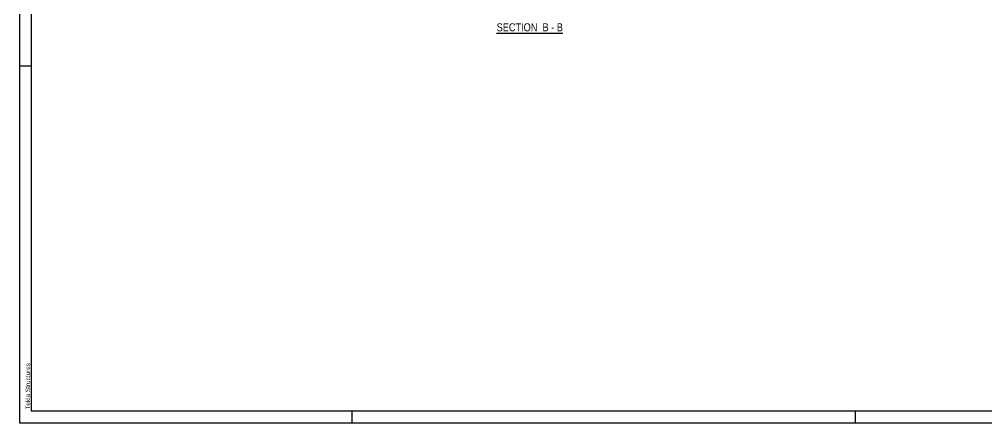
# Model space of a CAD drawing. Header units: millimetres. Extents: x -563 to 626, y -882 to -41.
# Drawn here: x -562.8 to -159, y -881.5 to -713 of the extents above; entities that cross this region are included whole.
import ezdxf

# ---------------------------------------------------------------- set-up
doc = ezdxf.new("R2010")
doc.units = ezdxf.units.MM
doc.styles.add('Arial', font='ARIAL.TTF', dxfattribs={"height": 0.2})
doc.styles.add('Arial Narrow', font='ARIALN.TTF', dxfattribs={"height": 0.2})

# ---------------------------------------------------------------- blocks, each defined once
blk = doc.blocks.new('Unknown-761534688-1134')
at = {"color": 5, "linetype": 'Continuous'}
for p, q in [((-562.84, -40.53), (-562.84, -881.53)), ((-557.84, -45.53), (-557.84, -876.53)), ((-557.84, -732.53), (-562.84, -732.53)), ((-557.84, -876.53), (621.16, -876.53)), ((-423.84, -881.53), (-423.84, -876.53)), ((-213.84, -881.53), (-213.84, -876.53)), ((-562.84, -881.53), (626.16, -881.53))]:
    blk.add_line(p, q, dxfattribs=at)
at = {"color": 174, "linetype": 'Continuous', "style": 'Arial'}
blk.add_text('Tekla Structures', height=1.9102, rotation=90, dxfattribs=at).set_placement((-558.34, -876.03))
blk = doc.blocks.new('Unknown-761534688-13 - 4585')
at = {"color": 6, "linetype": 'Continuous'}
blk.add_line((-363.59, -718.75), (-335.95, -718.75), dxfattribs=at)
at = {"color": 0, "linetype": 'Continuous'}
blk.add_wipeout([(-345.48, -718), (-345.48, -714.5), (-363.59, -714.5), (-363.59, -718)], dxfattribs=at)
at = {"color": 7, "linetype": 'Continuous', "style": 'Arial Narrow'}
blk.add_text('SECTION ', height=3.34, dxfattribs=at).set_placement((-363.59, -718))
at = {"color": 0, "linetype": 'Continuous'}
blk.add_wipeout([(-341.88, -718), (-341.88, -714.5), (-344.43, -714.5), (-344.43, -718)], dxfattribs=at)
blk.add_wipeout([(-339.55, -718), (-339.55, -714.5), (-340.83, -714.5), (-340.83, -718)], dxfattribs=at)
at = {"color": 7, "linetype": 'Continuous', "style": 'Arial Narrow'}
blk.add_text('B', height=3.34, dxfattribs=at).set_placement((-344.43, -718))
at = {"color": 0, "linetype": 'Continuous'}
blk.add_wipeout([(-335.95, -718), (-335.95, -714.5), (-338.5, -714.5), (-338.5, -718)], dxfattribs=at)
at = {"color": 7, "linetype": 'Continuous', "style": 'Arial Narrow'}
for s, p in [('B', (-338.5, -718)), ('-', (-340.83, -718))]:
    blk.add_text(s, height=3.34, dxfattribs=at).set_placement(p)

msp = doc.modelspace()

# ---------------------------------------------------------------- block references
msp.add_blockref('Unknown-761534688-1134', (0, 0))

# ---------------------------------------------------------------- next in the draw order: block references
msp.add_blockref('Unknown-761534688-13 - 4585', (0, 0))

doc.saveas('drawing.dxf')
